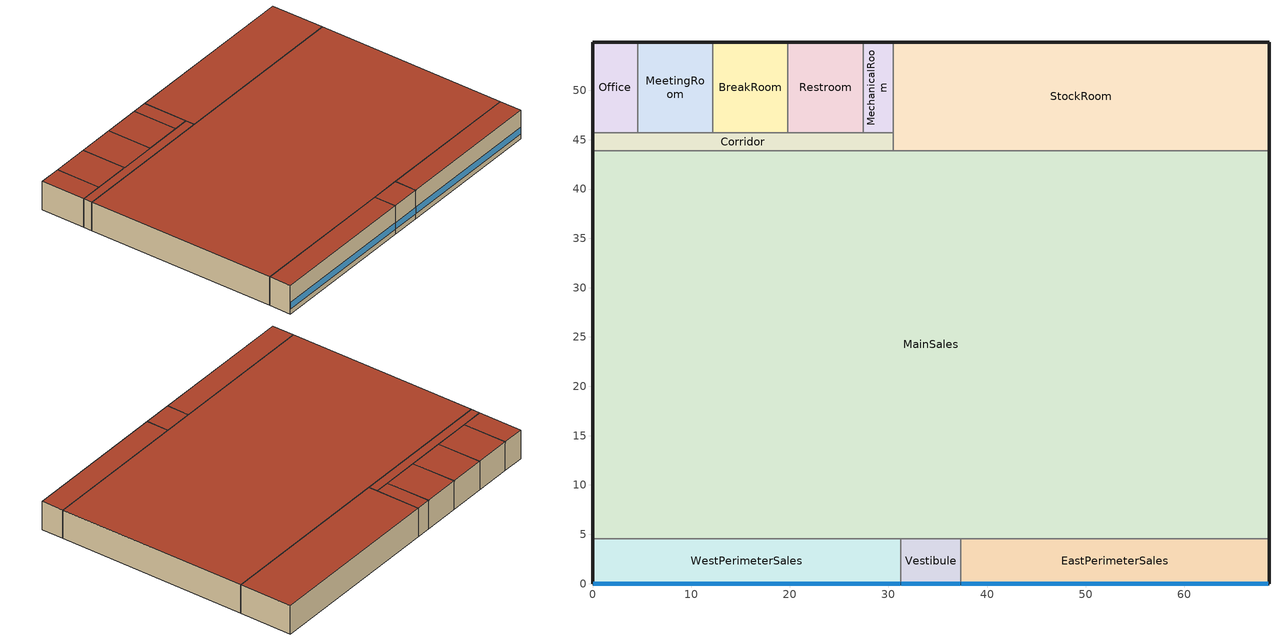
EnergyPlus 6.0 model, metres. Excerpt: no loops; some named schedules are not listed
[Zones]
Office
 floor ground (Unheated - 8in Slab with Carpet_NR_Ext-slab): 4.57,54.86 4.57,45.72 0,45.72 0,54.86 z0
 wall outside (Steel-Framed_R-13 + R-7.5 ci_Ext-wall): 4.57,54.86 0,54.86 0,45.72 z0:6.1
 wall to MeetingRoom (Standard_Int-Wall): 4.57,45.72 4.57,54.86 z0:6.1
 wall to Corridor (Standard_Int-Wall): 0,45.72 4.57,45.72 z0:6.1
 roof outside (IEAD_R-25 ci_Roof): 4.57,45.72 4.57,54.86 0,54.86 0,45.72 z6.1
BreakRoom
 floor ground (Unheated - 8in Slab with Carpet_NR_Ext-slab): 19.81,54.86 19.81,45.72 12.19,45.72 12.19,54.86 z0
 wall outside (Steel-Framed_R-13 + R-7.5 ci_Ext-wall): 19.81,54.86 12.19,54.86 z0:6.1
 wall to MeetingRoom (Standard_Int-Wall): 12.19,54.86 12.19,45.72 z0:6.1
 wall to Restroom (Standard_Int-Wall): 19.81,45.72 19.81,54.86 z0:6.1
 wall to Corridor (Standard_Int-Wall): 12.19,45.72 19.81,45.72 z0:6.1
 roof outside (IEAD_R-25 ci_Roof): 19.81,45.72 19.81,54.86 12.19,54.86 12.19,45.72 z6.1
WestPerimeterSales
 floor ground (Unheated - 8in Slab with Carpet_NR_Ext-slab): 31.24,4.57 31.24,0 0,0 0,4.57 z0
 wall outside (Steel-Framed_R-13 + R-7.5 ci_Ext-wall): 0,4.57 0,0 31.24,0 z0:6.1
 wall to Vestibule (Standard_Int-Wall): 31.24,0 31.24,4.57 z0:6.1
 wall to MainSales (AIR-WALL): 31.24,4.57 0,4.57 z0:6.1
 window (Retail_AEDG_window_3_UValue_3.408_SHGC_0.25_VT_0.32): 0.05,0 31.19,0 z1.1:2.45
 roof outside (IEAD_R-25 ci_Roof): 31.24,0 31.24,4.57 0,4.57 0,0 z6.1
Corridor
 floor ground (Unheated - 8in Slab with Carpet_NR_Ext-slab): 30.48,45.72 30.48,43.89 0,43.89 0,45.72 z0
 wall outside (Steel-Framed_R-13 + R-7.5 ci_Ext-wall): 0,45.72 0,43.89 z0:6.1
 wall to MainSales (Standard_Int-Wall): 0,43.89 30.48,43.89 z0:6.1
 wall to Restroom (Standard_Int-Wall): 27.43,45.72 19.81,45.72 z0:6.1
 wall to MeetingRoom (Standard_Int-Wall): 12.19,45.72 4.57,45.72 z0:6.1
 wall to MechanicalRoom (Standard_Int-Wall): 30.48,45.72 27.43,45.72 z0:6.1
 wall to StockRoom (Standard_Int-Wall): 30.48,43.89 30.48,45.72 z0:6.1
 roof outside (IEAD_R-25 ci_Roof): 30.48,43.89 30.48,45.72 0,45.72 0,43.89 z6.1
EastPerimeterSales
 floor ground (Unheated - 8in Slab with Carpet_NR_Ext-slab): 68.58,4.57 68.58,0 37.34,0 37.34,4.57 z0
 wall outside (Steel-Framed_R-13 + R-7.5 ci_Ext-wall): 37.34,0 68.58,0 68.58,4.57 z0:6.1
 wall to Vestibule (Standard_Int-Wall): 37.34,4.57 37.34,0 z0:6.1
 wall to MainSales (AIR-WALL): 68.58,4.57 37.34,4.57 z0:6.1
 window (Retail_AEDG_window_3_UValue_3.408_SHGC_0.25_VT_0.32): 37.39,0 68.53,0 z1.1:2.45
 roof outside (IEAD_R-25 ci_Roof): 68.58,0 68.58,4.57 37.34,4.57 37.34,0 z6.1
Vestibule
 floor ground (Unheated - 8in Slab with Carpet_NR_Ext-slab): 37.34,4.57 37.34,0 31.24,0 31.24,4.57 z0
 wall outside (Steel-Framed_R-13 + R-7.5 ci_Ext-wall): 31.24,0 37.34,0 z0:6.1
 wall to MainSales (Standard_Int-Wall): 37.34,4.57 31.24,4.57 z0:6.1
 window (Retail_AEDG_window_3_UValue_3.408_SHGC_0.25_VT_0.32): 31.29,0 37.29,0 z1.1:2.45
 roof outside (IEAD_R-25 ci_Roof): 37.34,0 37.34,4.57 31.24,4.57 31.24,0 z6.1
StockRoom
 floor ground (Unheated - 8in Slab with Carpet_NR_Ext-slab): 68.58,54.86 68.58,43.89 30.48,43.89 30.48,54.86 z0
 wall outside (Steel-Framed_R-13 + R-7.5 ci_Ext-wall): 68.58,43.89 68.58,54.86 30.48,54.86 z0:6.1
 wall to MainSales (Standard_Int-Wall): 30.48,43.89 68.58,43.89 z0:6.1
 wall to MechanicalRoom (Standard_Int-Wall): 30.48,54.86 30.48,45.72 z0:6.1
 roof outside (IEAD_R-25 ci_Roof): 68.58,43.89 68.58,54.86 30.48,54.86 30.48,43.89 z6.1
MainSales
 floor ground (Unheated - 8in Slab with Carpet_NR_Ext-slab): 68.58,43.89 68.58,4.57 0,4.57 0,43.89 z0
 wall outside (Steel-Framed_R-13 + R-7.5 ci_Ext-wall): 68.58,4.57 68.58,43.89 / 0,43.89 0,4.57 z0:6.1
 roof outside (IEAD_R-25 ci_Roof): 68.58,4.57 68.58,43.89 0,43.89 0,4.57 z6.1
MeetingRoom
 floor ground (Unheated - 8in Slab with Carpet_NR_Ext-slab): 12.19,54.86 12.19,45.72 4.57,45.72 4.57,54.86 z0
 wall outside (Steel-Framed_R-13 + R-7.5 ci_Ext-wall): 12.19,54.86 4.57,54.86 z0:6.1
 roof outside (IEAD_R-25 ci_Roof): 12.19,45.72 12.19,54.86 4.57,54.86 4.57,45.72 z6.1
Restroom
 floor ground (Unheated - 8in Slab with Carpet_NR_Ext-slab): 27.43,54.86 27.43,45.72 19.81,45.72 19.81,54.86 z0
 wall outside (Steel-Framed_R-13 + R-7.5 ci_Ext-wall): 27.43,54.86 19.81,54.86 z0:6.1
 wall to MechanicalRoom (Standard_Int-Wall): 27.43,45.72 27.43,54.86 z0:6.1
 roof outside (IEAD_R-25 ci_Roof): 27.43,45.72 27.43,54.86 19.81,54.86 19.81,45.72 z6.1
MechanicalRoom
 floor ground (Unheated - 8in Slab with Carpet_NR_Ext-slab): 30.48,54.86 30.48,45.72 27.43,45.72 27.43,54.86 z0
 wall outside (Steel-Framed_R-13 + R-7.5 ci_Ext-wall): 30.48,54.86 27.43,54.86 z0:6.1
 roof outside (IEAD_R-25 ci_Roof): 30.48,45.72 30.48,54.86 27.43,54.86 27.43,45.72 z6.1
[Building]
Retail_Low_Plug_MultiZoneVAV: North Axis=0; Terrain=City; Loads Convergence Tolerance Value=0.04; Temperature Convergence Tolerance Value=0.2; Solar Distribution=FullExterior; Maximum Number of Warmup Days=25
[Site:Location]
USA GA-ATLANTA: Latitude {deg}=33.65; Longitude {deg}=-84.42; Time Zone {hr}=-5; Elevation {m}=315
[Site:GroundTemperature:BuildingSurface]
19.963, 19.905, 19.939, 20.453, 22.043, 22.528, 22.672, 22.78, 22.808, 21.178, 20.28, 20.042
[Site:WaterMainsTemperature]
Calculation Method=CORRELATION; Annual Average Outdoor Air Temperature {C}=15.83; Maximum Difference In Monthly Average Outdoor Air Temperatures {deltaC}=20.5
[SizingPeriod:DesignDay] Barometric Pressure {Pa}=97598; Rain {0-no,1-yes}=0; Snow on ground {0-no,1-yes}=0; Day of Month=21; Daylight Savings Time Indicator=0; Humidity Indicating Type=WetBulb
Name | Maximum Dry-Bulb Temperature {C} | Daily Temp Range {C} | Humidity Indicating Conditions at Maximum Dry-Bulb | Wind Speed {m/s} design conditions vs. traditional 6.71 m/s (15 mph) | Wind Direction {Degrees; N=0, S=180} | Clearness {0.0 to 1.1} | Month | Day Type | Wind Speed {m/s} design conditions vs. traditional 3.35 m/s (7mph)
ATLANTA Ann Htg 99.6% Condns DB | -7.3 | 0 | -7.3 | 5.3 | 320 | 0 | 1 | WinterDesignDay
ATLANTA Ann Clg .4% Condns DB=>MWB | 34.4 | 9.7 | 23.8 |  | 300 | 1 | 7 | SummerDesignDay | 4
ATLANTA Ann Clg .4% Condns WB=>MDB | 31.4 | 9.7 | 25.2 |  | 300 | 1 | 7 | SummerDesignDay | 4
[WindowMaterial:Glazing]
Theoretical Glass [245]: Optical Data Type=SpectralAverage; Thickness=0.003; Solar Transmittance at Normal Incidence=0.2331; Front Side Solar Reflectance at Normal Incidence=0.7169; Back Side Solar Reflectance at Normal Incidence=0.7169; Visible Transmittance at Normal Incidence=0.321; Front Side Visible Reflectance at Normal Incidence=0.629; Back Side Visible Reflectance at Normal Incidence=0.629; Infrared Transmittance at Normal Incidence=0; Front Side Infrared Hemispherical Emissivity=0.9; Back Side Infrared Hemispherical Emissivity=0.9; Conductivity=0.0231; Dirt Correction Factor for Solar and Visible Transmittance=1; Solar Diffusing=No
[Material] Thermal Absorptance=0.9
Name | Roughness | Thickness | Conductivity | Density | Specific Heat | Solar Absorptance | Visible Absorptance | Thickness {m} | Conductivity {W/m-K} | Density {kg/m3} | Specific Heat {J/kg-K}
Roof Membrane | VeryRough | 0.0095 | 0.16 | 1121.29 | 1460 | 0.7 | 0.7
Roof Insulation [9] | MediumRough | 0.209 | 0.049 | 265 | 836.8 | 0.7 | 0.7
Metal Decking | MediumSmooth | 0.0015 | 45.006 | 7680 | 418.4 | 0.7 | 0.3
GP01 1/2 GYPSUM | Smooth | 0.0127 | 0.16 | 800 | 1090 | 0.7 | 0.5
Wall Insulation [10] | MediumRough | 0.0971 | 0.045 | 265 | 836.8 | 0.7 | 0.7
1/2IN Gypsum | Smooth | 0.0127 | 0.16 | 784.9 | 830 | 0.92 | 0.92
MAT-CC05 8 HW CONCRETE | Rough | 0.2032 | 1.311 | 2240 | 836.8 | 0.7 | 0.7
Std Wood 6inch | MediumSmooth |  |  |  |  | 0.7 | 0.7 | 0.15 | 0.12 | 540 | 1210
[Material:NoMass] Thermal Absorptance=0.9; Solar Absorptance=0.7
Name | Roughness | Thermal Resistance {(m2-K)/W} | Visible Absorptance | Thermal Resistance {m2-K/W}
MAT-SHEATH | Rough | 0.3626 | 0.7
CP02 CARPET PAD | VeryRough | 0.2165 | 0.8
MAT-AIR-WALL | Rough |  |  | 0.207949
[Construction]
InteriorFurnishings: Std Wood 6inch
AIR-WALL: MAT-AIR-WALL
Retail_AEDG_window_3_UValue_3.408_SHGC_0.25_VT_0.32: Theoretical Glass [245]
IEAD_R-25 ci_Roof: Roof Membrane, Roof Insulation [9], Metal Decking
Standard_Int-Wall: GP01 1/2 GYPSUM, GP01 1/2 GYPSUM
Steel-Framed_R-13 + R-7.5 ci_Ext-wall: MAT-SHEATH, Wall Insulation [10], 1/2IN Gypsum
Unheated - 8in Slab with Carpet_NR_Ext-slab: MAT-CC05 8 HW CONCRETE, CP02 CARPET PAD
[ComponentCost:LineItem] Line Item Type=Construction
Name | Item | Cost per Area {$/m2} | Cost per Area
Interior Furnishings | InteriorFurnishings | 1
Interior Floor | INT-FLOOR-UNDERSIDE | 15
Interior Floor Slab | INT-FLOOR-SLAB | 35
Drop Ceiling | DropCeiling | 10
Sloped Metal Roof | Sloped_Metal_Roof | 1
Gable Wall | Gable_Wall | 1
Air Wall | AIR-WALL | 1
Swinging Door Conditioned | Std Swinging Door_con | 1
Swinging Door Semi-conditioned | Std Swinging Door_semi | 1
Overhead Door | Std Overhead Door | 1
south:Retail_AEDG_window_3_UValue_3.408_SHGC_0.25_VT_0.32 | Retail_AEDG_window_3_UValue_3.408_SHGC_0.25_VT_0.32 |  | 1
east:Retail_AEDG_window_3_UValue_3.408_SHGC_0.25_VT_0.32_east | Retail_AEDG_window_3_UValue_3.408_SHGC_0.25_VT_0.32_east |  | 1
north:Retail_AEDG_window_3_UValue_3.408_SHGC_0.25_VT_0.32_north | Retail_AEDG_window_3_UValue_3.408_SHGC_0.25_VT_0.32_north |  | 1
west:Retail_AEDG_window_3_UValue_3.408_SHGC_0.25_VT_0.32_west | Retail_AEDG_window_3_UValue_3.408_SHGC_0.25_VT_0.32_west |  | 1
roofs:IEAD_R-25 ci_Roof | IEAD_R-25 ci_Roof |  | 1
int-walls:Standard_Int-Wall | Standard_Int-Wall |  | 1
ext-walls:Steel-Framed_R-13 + R-7.5 ci_Ext-wall | Steel-Framed_R-13 + R-7.5 ci_Ext-wall |  | 1
ext-slab:Unheated - 8in Slab with Carpet_NR_Ext-slab | Unheated - 8in Slab with Carpet_NR_Ext-slab |  | 1
exposed-floor:Mass_R-8.3 ci_ExposedFloor | Mass_R-8.3 ci_ExposedFloor |  | 34.6727
door:Swinging_NR_door | Swinging_NR_door |  | 1
non-swinging-door:Non-Swinging_NR_door | Non-Swinging_NR_door |  | 1
[Zone] Type=1; Multiplier=1; Ceiling Height=AutoCalculate; Part of Total Floor Area=Yes
Name | Volume
Office | 254.8516
BreakRoom; MeetingRoom; Restroom | 424.7527
WestPerimeterSales; EastPerimeterSales | 870.743
Corridor | 339.8022
Vestibule; MechanicalRoom | 169.9011
StockRoom | 2548.52
MainSales | 16437.9
[InternalMass] Construction=InteriorFurnishings
Name | Zone | Surface Area
Office Internal Mass | Office | 83.6127
BreakRoom Internal Mass | BreakRoom | 139.3546
WestPerimeterSales Internal Mass | WestPerimeterSales | 285.6768
Corridor Internal Mass | Corridor | 111.4836
EastPerimeterSales Internal Mass | EastPerimeterSales | 285.6768
Vestibule Internal Mass | Vestibule | 55.7418
StockRoom Internal Mass | StockRoom | 836.1274
MainSales Internal Mass | MainSales | 5393.02
MeetingRoom Internal Mass | MeetingRoom | 139.3546
Restroom Internal Mass | Restroom | 139.3546
MechanicalRoom Internal Mass | MechanicalRoom | 55.7418
[ZoneInfiltration:DesignFlowRate] Schedule=INFIL_SCH; Design Volume Flow Rate Calculation Method=Flow/ExteriorWallArea; Flow per Exterior Surface Area {m3/s/m2}=0.0001963; Constant Term Coefficient=1; Temperature Term Coefficient=0; Velocity Term Coefficient=0; Velocity Squared Term Coefficient=0
Name | Zone
Office_Infiltration | Office
BreakRoom_Infiltration | BreakRoom
WestPerimeterSales_Infiltration | WestPerimeterSales
Corridor_Infiltration | Corridor
EastPerimeterSales_Infiltration | EastPerimeterSales
Vestibule_Infiltration | Vestibule
StockRoom_Infiltration | StockRoom
MainSales_Infiltration | MainSales
MeetingRoom_Infiltration | MeetingRoom
Restroom_Infiltration | Restroom
MechanicalRoom_Infiltration | MechanicalRoom
[People] Schedule=BLDG_OCC_SCH; Number of People Calculation Method=People; Fraction Radiant=0.3; User Specified Sensible Fraction=AUTOCALCULATE; Activity Level Schedule=ACTIVITY_SCH; Carbon Dioxide Generation Rate {m3/s-W}=3.82E-8; Enable ASHRAE 55 Comfort Warnings=No; MRT Calculation=ZoneAveraged; Work Efficiency Schedule=WORK_EFF_SCH; Clothing Schedule=CLOTHING_SCH; Air Velocity Schedule=AIR_VELO_SCH; Thermal Comfort Report=FANGER
Name | Zone | Number of People
Office People | Office | 2.2492
BreakRoom People | BreakRoom | 52.5018
WestPerimeterSales People | WestPerimeterSales | 9.2274
EastPerimeterSales People | EastPerimeterSales | 9.2274
Vestibule People | Vestibule | 1.8005
StockRoom People | StockRoom | 14.9667
MainSales People | MainSales | 174.1946
MeetingRoom People | MeetingRoom | 37.5003
Restroom People | Restroom | 4.5012
[Lights] Schedule=BLDG_LIGHT_SCH; Design Level Calculation Method=LightingLevel; Return Air Fraction=0; Fraction Visible=0.2; Fraction Replaceable=1; Return Air Fraction is Calculated from Plenum Temperature=No
Name | Zone | Design Level {W} | Fraction Radiant
Office_Lights | Office | 202.3428 | 0.37
BreakRoom_Lights | BreakRoom | 337.238 | 0.37
WestPerimeterSales_Lights | WestPerimeterSales | 2921.05 | 0.42
Corridor_Lights | Corridor | 149.9455 | 0.37
EastPerimeterSales_Lights | EastPerimeterSales | 2921.05 | 0.42
Vestibule_Lights | Vestibule | 149.9455 | 0.37
StockRoom_Lights | StockRoom | 811.0435 | 0.42
MainSales_Lights | MainSales | 55143.6 | 0.42
MeetingRoom_Lights | MeetingRoom | 337.238 | 0.37
Restroom_Lights | Restroom | 337.9348 | 0.37
MechanicalRoom_Lights | MechanicalRoom | 134.8952 | 0.37
[ElectricEquipment] Schedule=BLDG_EQUIP_SCH; Design Level Calculation Method=EquipmentLevel; Fraction Latent=0; Fraction Radiant=0.5; Fraction Lost=0
Name | Zone | Design Level {W}
Office_PlugMisc_Equip | Office | 252.9285
BreakRoom_PlugMisc_Equip | BreakRoom | 1462.53
WestPerimeterSales_PlugMisc_Equip | WestPerimeterSales | 461.3681
EastPerimeterSales_PlugMisc_Equip | EastPerimeterSales | 461.3681
StockRoom_PlugMisc_Equip | StockRoom | 2529.29
MainSales_PlugMisc_Equip | MainSales | 8709.73
MeetingRoom_PlugMisc_Equip | MeetingRoom | 421.5475
Restroom_PlugMisc_Equip | Restroom | 56.4386
[SetpointManager:Scheduled] Control Variable {Temperature | Others }=Temperature
Name | Schedule | Setpoint Node or NodeList
VAV_O SAT Setpoint | VAV_O_SAT_Sch | VAV_O Supply Equipment Outlet Node
VAV_BR SAT Setpoint | VAV_BR_SAT_Sch | VAV_BR Supply Equipment Outlet Node
VAV_WPS SAT Setpoint | VAV_WPS_SAT_Sch | VAV_WPS Supply Equipment Outlet Node
VAV_C SAT Setpoint | VAV_C_SAT_Sch | VAV_C Supply Equipment Outlet Node
VAV_EPS SAT Setpoint | VAV_EPS_SAT_Sch | VAV_EPS Supply Equipment Outlet Node
VAV_V SAT Setpoint | VAV_V_SAT_Sch | VAV_V Supply Equipment Outlet Node
VAV_SR SAT Setpoint | VAV_SR_SAT_Sch | VAV_SR Supply Equipment Outlet Node
VAV_MS SAT Setpoint | VAV_MS_SAT_Sch | VAV_MS Supply Equipment Outlet Node
VAV_MTR SAT Setpoint | VAV_MtR_SAT_Sch | VAV_MTR Supply Equipment Outlet Node
VAV_R SAT Setpoint | VAV_R_SAT_Sch | VAV_R Supply Equipment Outlet Node
VAV_MCR SAT Setpoint | VAV_McR_SAT_Sch | VAV_MCR Supply Equipment Outlet Node
[SetpointManager:MixedAir] Control Variable {Temperature}=Temperature
Name | Setpoint Node or NodeList
VAV_O_CoolC 2 SAT Manager | VAV_O_CoolC 2-VAV_O_FanNode
VAV_BR_CoolC 2 SAT Manager | VAV_BR_CoolC 2-VAV_BR_FanNode
VAV_WPS_CoolC 2 SAT Manager | VAV_WPS_CoolC 2-VAV_WPS_FanNode
VAV_C_CoolC 2 SAT Manager | VAV_C_CoolC 2-VAV_C_FanNode
VAV_EPS_CoolC 2 SAT Manager | VAV_EPS_CoolC 2-VAV_EPS_FanNode
VAV_V_CoolC 2 SAT Manager | VAV_V_CoolC 2-VAV_V_FanNode
VAV_SR_CoolC 2 SAT Manager | VAV_SR_CoolC 2-VAV_SR_FanNode
VAV_MS_CoolC 2 SAT Manager | VAV_MS_CoolC 2-VAV_MS_FanNode
VAV_MTR_CoolC 2 SAT Manager | VAV_MTR_CoolC 2-VAV_MTR_FanNode
VAV_R_CoolC 2 SAT Manager | VAV_R_CoolC 2-VAV_R_FanNode
VAV_MCR_CoolC 2 SAT Manager | VAV_MCR_CoolC 2-VAV_MCR_FanNode
[EnergyManagementSystem:Sensor]
VAV_O_OA_Enth; VAV_BR_OA_Enth; VAV_WPS_OA_Enth; VAV_C_OA_Enth; VAV_EPS_OA_Enth; VAV_V_OA_Enth; VAV_SR_OA_Enth; VAV_MS_OA_Enth; VAV_MTR_OA_Enth; VAV_R_OA_Enth; VAV_MCR_OA_Enth: Environment; Outdoor Enthalpy
VAV_O_OA_Tdb; VAV_BR_OA_Tdb; VAV_WPS_OA_Tdb; VAV_C_OA_Tdb; VAV_EPS_OA_Tdb; VAV_V_OA_Tdb; VAV_SR_OA_Tdb; VAV_MS_OA_Tdb; VAV_MTR_OA_Tdb; VAV_R_OA_Tdb; VAV_MCR_OA_Tdb: Environment; Outdoor Dry Bulb
VAV_O_Pb; VAV_BR_Pb; VAV_WPS_Pb; VAV_C_Pb; VAV_EPS_Pb; VAV_V_Pb; VAV_SR_Pb; VAV_MS_Pb; VAV_MTR_Pb; VAV_R_Pb; VAV_MCR_Pb: Environment; Outdoor Barometric Pressure
VAV_O_ClgSetP; VAV_BR_ClgSetP; VAV_WPS_ClgSetP; VAV_C_ClgSetP; VAV_EPS_ClgSetP; VAV_V_ClgSetP; VAV_SR_ClgSetP; VAV_MS_ClgSetP; VAV_MTR_ClgSetP; VAV_R_ClgSetP; VAV_MCR_ClgSetP: ClgSetP_Sch; Schedule Value
VAV_O_SAT; VAV_BR_SAT; VAV_WPS_SAT; VAV_C_SAT; VAV_EPS_SAT; VAV_V_SAT; VAV_SR_SAT; VAV_MS_SAT; VAV_MTR_SAT; VAV_R_SAT; VAV_MCR_SAT: VAV_SAT_Schedule; Schedule Value
VAV_O_SAT_Econ; VAV_BR_SAT_Econ; VAV_WPS_SAT_Econ; VAV_C_SAT_Econ; VAV_EPS_SAT_Econ; VAV_V_SAT_Econ; VAV_SR_SAT_Econ; VAV_MS_SAT_Econ; VAV_MTR_SAT_Econ; VAV_R_SAT_Econ; VAV_MCR_SAT_Econ: VAV_Econ_SAT_Schedule; Schedule Value
[EnergyManagementSystem:Actuator]
VAV_O_SAT_Sch_Act: VAV_O_SAT_Sch; Schedule:Compact; Schedule Value
VAV_O_Fan_Sch_Act: VAV_O_Fan_Sch; Schedule:Compact; Schedule Value
Office_PTAC_Fan_Sch_Act: Office_PTAC_Fan_Sch; Schedule:Compact; Schedule Value
VAV_BR_SAT_Sch_Act: VAV_BR_SAT_Sch; Schedule:Compact; Schedule Value
VAV_BR_Fan_Sch_Act: VAV_BR_Fan_Sch; Schedule:Compact; Schedule Value
BreakRoom_PTAC_Fan_Sch_Act: BreakRoom_PTAC_Fan_Sch; Schedule:Compact; Schedule Value
VAV_WPS_SAT_Sch_Act: VAV_WPS_SAT_Sch; Schedule:Compact; Schedule Value
VAV_WPS_Fan_Sch_Act: VAV_WPS_Fan_Sch; Schedule:Compact; Schedule Value
WestPerimeterSales_PTAC_Fan_Sch_Act: WestPerimeterSales_PTAC_Fan_Sch; Schedule:Compact; Schedule Value
VAV_C_SAT_Sch_Act: VAV_C_SAT_Sch; Schedule:Compact; Schedule Value
VAV_C_Fan_Sch_Act: VAV_C_Fan_Sch; Schedule:Compact; Schedule Value
Corridor_PTAC_Fan_Sch_Act: Corridor_PTAC_Fan_Sch; Schedule:Compact; Schedule Value
VAV_EPS_SAT_Sch_Act: VAV_EPS_SAT_Sch; Schedule:Compact; Schedule Value
VAV_EPS_Fan_Sch_Act: VAV_EPS_Fan_Sch; Schedule:Compact; Schedule Value
EastPerimeterSales_PTAC_Fan_Sch_Act: EastPerimeterSales_PTAC_Fan_Sch; Schedule:Compact; Schedule Value
VAV_V_SAT_Sch_Act: VAV_V_SAT_Sch; Schedule:Compact; Schedule Value
VAV_V_Fan_Sch_Act: VAV_V_Fan_Sch; Schedule:Compact; Schedule Value
Vestibule_PTAC_Fan_Sch_Act: Vestibule_PTAC_Fan_Sch; Schedule:Compact; Schedule Value
VAV_SR_SAT_Sch_Act: VAV_SR_SAT_Sch; Schedule:Compact; Schedule Value
VAV_SR_Fan_Sch_Act: VAV_SR_Fan_Sch; Schedule:Compact; Schedule Value
StockRoom_PTAC_Fan_Sch_Act: StockRoom_PTAC_Fan_Sch; Schedule:Compact; Schedule Value
VAV_MS_SAT_Sch_Act: VAV_MS_SAT_Sch; Schedule:Compact; Schedule Value
VAV_MS_Fan_Sch_Act: VAV_MS_Fan_Sch; Schedule:Compact; Schedule Value
MainSales_PTAC_Fan_Sch_Act: MainSales_PTAC_Fan_Sch; Schedule:Compact; Schedule Value
VAV_MTR_SAT_Sch_Act: VAV_MTR_SAT_Sch; Schedule:Compact; Schedule Value
VAV_MTR_Fan_Sch_Act: VAV_MTR_Fan_Sch; Schedule:Compact; Schedule Value
MeetingRoom_PTAC_Fan_Sch_Act: MeetingRoom_PTAC_Fan_Sch; Schedule:Compact; Schedule Value
VAV_R_SAT_Sch_Act: VAV_R_SAT_Sch; Schedule:Compact; Schedule Value
VAV_R_Fan_Sch_Act: VAV_R_Fan_Sch; Schedule:Compact; Schedule Value
Restroom_PTAC_Fan_Sch_Act: Restroom_PTAC_Fan_Sch; Schedule:Compact; Schedule Value
VAV_MCR_SAT_Sch_Act: VAV_MCR_SAT_Sch; Schedule:Compact; Schedule Value
VAV_MCR_Fan_Sch_Act: VAV_MCR_Fan_Sch; Schedule:Compact; Schedule Value
MechanicalRoom_PTAC_Fan_Sch_Act: MechanicalRoom_PTAC_Fan_Sch; Schedule:Compact; Schedule Value
[EnergyManagementSystem:ProgramCallingManager]
VAV_O_Initialize_Globals_Call: BeginNewEnvironment; VAV_O_Initialize_Globals
VAV_O_SAT_Reset_Call: AfterPredictorBeforeHVACManagers; VAV_O_SAT_Reset
VAV_BR_Initialize_Globals_Call: BeginNewEnvironment; VAV_BR_Initialize_Globals
VAV_BR_SAT_Reset_Call: AfterPredictorBeforeHVACManagers; VAV_BR_SAT_Reset
VAV_WPS_Initialize_Globals_Call: BeginNewEnvironment; VAV_WPS_Initialize_Globals
VAV_WPS_SAT_Reset_Call: AfterPredictorBeforeHVACManagers; VAV_WPS_SAT_Reset
VAV_C_Initialize_Globals_Call: BeginNewEnvironment; VAV_C_Initialize_Globals
VAV_C_SAT_Reset_Call: AfterPredictorBeforeHVACManagers; VAV_C_SAT_Reset
VAV_EPS_Initialize_Globals_Call: BeginNewEnvironment; VAV_EPS_Initialize_Globals
VAV_EPS_SAT_Reset_Call: AfterPredictorBeforeHVACManagers; VAV_EPS_SAT_Reset
VAV_V_Initialize_Globals_Call: BeginNewEnvironment; VAV_V_Initialize_Globals
VAV_V_SAT_Reset_Call: AfterPredictorBeforeHVACManagers; VAV_V_SAT_Reset
VAV_SR_Initialize_Globals_Call: BeginNewEnvironment; VAV_SR_Initialize_Globals
VAV_SR_SAT_Reset_Call: AfterPredictorBeforeHVACManagers; VAV_SR_SAT_Reset
VAV_MS_Initialize_Globals_Call: BeginNewEnvironment; VAV_MS_Initialize_Globals
VAV_MS_SAT_Reset_Call: AfterPredictorBeforeHVACManagers; VAV_MS_SAT_Reset
VAV_MTR_Initialize_Globals_Call: BeginNewEnvironment; VAV_MTR_Initialize_Globals
VAV_MTR_SAT_Reset_Call: AfterPredictorBeforeHVACManagers; VAV_MTR_SAT_Reset
VAV_R_Initialize_Globals_Call: BeginNewEnvironment; VAV_R_Initialize_Globals
VAV_R_SAT_Reset_Call: AfterPredictorBeforeHVACManagers; VAV_R_SAT_Reset
VAV_MCR_Initialize_Globals_Call: BeginNewEnvironment; VAV_MCR_Initialize_Globals
VAV_MCR_SAT_Reset_Call: AfterPredictorBeforeHVACManagers; VAV_MCR_SAT_Reset
[EnergyManagementSystem:Program]
VAV_O_Initialize_Globals: SET VAV_O_SAT_Value = VAV_O_SAT
VAV_O_SAT_Reset: IF VAV_O_Heat_Load > 0; SET VAV_O_Fan_Sch_Act = 0; SET Office_PTAC_Fan_Sch_Act = 1; ELSE; SET VAV_O_Fan_Sch_Act = 1; SET Office_PTAC_Fan_Sch_Act = 0; IF (VAV_O_OA_Tdb > VAV_O_SAT_Value); IF VAV_O_OA_Enth < VAV_O_RA_Enth; SET VAV_O_SAT_Sch_Act = VAV_O_SAT_Econ; SET VAV_O_SAT_Value = VAV_O_SAT_Econ; ENDIF; ELSE; SET VAV_O_SAT_Sch_Act = VAV_O_SAT_Value; ENDIF; IF (@TrendSum VAV_O_FanFractionLog 3)<3*(VAV_O_MinFlowFraction + 0.01); SET VAV_O_SAT_Sch_Act = VAV_O_SAT + 2.78; SET VAV_O_SAT_Value = VAV_O_SAT + 2.78; ELSE; SET VAV_O_SAT_Sch_Act = VAV_O_SAT_Value; ENDIF; IF Office_Tdb > (VAV_O_ClgSetP - 1.0); SET VAV_O_SAT_Sch_Act = VAV_O_SAT; SET VAV_O_SAT_Value = VAV_O_SAT; ELSE; SET VAV_O_SAT_Sch_Act = VAV_O_SAT_Value; ENDIF; ENDIF; SET VAV_O_W = @WFnTdbRhPb 23.89 0.6 VAV_O_Pb; SET VAV_O_Tdp = @TdpFnWPb VAV_O_W VAV_O_Pb; SET Office_W = @WFnTdbRhPb Office_Tdb Office_RH/100 VAV_O_Pb; SET Office_Tdp = @TdpFnWPb Office_W VAV_O_Pb; IF Office_Tdp > VAV_O_Tdp; SET VAV_O_SAT_Sch_Act = VAV_O_SAT; SET VAV_O_SAT_Value = VAV_O_SAT; ELSE; SET VAV_O_SAT_Sch_Act = VAV_O_SAT_Value; ENDIF
VAV_BR_Initialize_Globals: SET VAV_BR_SAT_Value = VAV_BR_SAT
VAV_BR_SAT_Reset: IF VAV_BR_Heat_Load > 0; SET VAV_BR_Fan_Sch_Act = 0; SET BreakRoom_PTAC_Fan_Sch_Act = 1; ELSE; SET VAV_BR_Fan_Sch_Act = 1; SET BreakRoom_PTAC_Fan_Sch_Act = 0; IF (VAV_BR_OA_Tdb > VAV_BR_SAT_Value); IF VAV_BR_OA_Enth < VAV_BR_RA_Enth; SET VAV_BR_SAT_Sch_Act = VAV_BR_SAT_Econ; SET VAV_BR_SAT_Value = VAV_BR_SAT_Econ; ENDIF; ELSE; SET VAV_BR_SAT_Sch_Act = VAV_BR_SAT_Value; ENDIF; IF (@TrendSum VAV_BR_FanFractionLog 3)<3*(VAV_BR_MinFlowFraction + 0.01); SET VAV_BR_SAT_Sch_Act = VAV_BR_SAT + 2.78; SET VAV_BR_SAT_Value = VAV_BR_SAT + 2.78; ELSE; SET VAV_BR_SAT_Sch_Act = VAV_BR_SAT_Value; ENDIF; IF BreakRoom_Tdb > (VAV_BR_ClgSetP - 1.0); SET VAV_BR_SAT_Sch_Act = VAV_BR_SAT; SET VAV_BR_SAT_Value = VAV_BR_SAT; ELSE; SET VAV_BR_SAT_Sch_Act = VAV_BR_SAT_Value; ENDIF; ENDIF; SET VAV_BR_W = @WFnTdbRhPb 23.89 0.6 VAV_BR_Pb; SET VAV_BR_Tdp = @TdpFnWPb VAV_BR_W VAV_BR_Pb; SET BreakRoom_W = @WFnTdbRhPb BreakRoom_Tdb BreakRoom_RH/100 VAV_BR_Pb; SET BreakRoom_Tdp = @TdpFnWPb BreakRoom_W VAV_BR_Pb; IF BreakRoom_Tdp > VAV_BR_Tdp; SET VAV_BR_SAT_Sch_Act = VAV_BR_SAT; SET VAV_BR_SAT_Value = VAV_BR_SAT; ELSE; SET VAV_BR_SAT_Sch_Act = VAV_BR_SAT_Value; ENDIF
VAV_WPS_Initialize_Globals: SET VAV_WPS_SAT_Value = VAV_WPS_SAT
VAV_WPS_SAT_Reset: IF VAV_WPS_Heat_Load > 0; SET VAV_WPS_Fan_Sch_Act = 0; SET WestPerimeterSales_PTAC_Fan_Sch_Act = 1; ELSE; SET VAV_WPS_Fan_Sch_Act = 1; SET WestPerimeterSales_PTAC_Fan_Sch_Act = 0; IF (VAV_WPS_OA_Tdb > VAV_WPS_SAT_Value); IF VAV_WPS_OA_Enth < VAV_WPS_RA_Enth; SET VAV_WPS_SAT_Sch_Act = VAV_WPS_SAT_Econ; SET VAV_WPS_SAT_Value = VAV_WPS_SAT_Econ; ENDIF; ELSE; SET VAV_WPS_SAT_Sch_Act = VAV_WPS_SAT_Value; ENDIF; IF (@TrendSum VAV_WPS_FanFractionLog 3)<3*(VAV_WPS_MinFlowFraction + 0.01); SET VAV_WPS_SAT_Sch_Act = VAV_WPS_SAT + 2.78; SET VAV_WPS_SAT_Value = VAV_WPS_SAT + 2.78; ELSE; SET VAV_WPS_SAT_Sch_Act = VAV_WPS_SAT_Value; ENDIF; IF WestPerimeterSales_Tdb > (VAV_WPS_ClgSetP - 1.0); SET VAV_WPS_SAT_Sch_Act = VAV_WPS_SAT; SET VAV_WPS_SAT_Value = VAV_WPS_SAT; ELSE; SET VAV_WPS_SAT_Sch_Act = VAV_WPS_SAT_Value; ENDIF; ENDIF; SET VAV_WPS_W = @WFnTdbRhPb 23.89 0.6 VAV_WPS_Pb; SET VAV_WPS_Tdp = @TdpFnWPb VAV_WPS_W VAV_WPS_Pb; SET WestPerimeterSales_W = @WFnTdbRhPb WestPerimeterSales_Tdb WestPerimeterSales_RH/100 VAV_WPS_Pb; SET WestPerimeterSales_Tdp = @TdpFnWPb WestPerimeterSales_W VAV_WPS_Pb; IF WestPerimeterSales_Tdp > VAV_WPS_Tdp; SET VAV_WPS_SAT_Sch_Act = VAV_WPS_SAT; SET VAV_WPS_SAT_Value = VAV_WPS_SAT; ELSE; SET VAV_WPS_SAT_Sch_Act = VAV_WPS_SAT_Value; ENDIF
VAV_C_Initialize_Globals: SET VAV_C_SAT_Value = VAV_C_SAT
VAV_C_SAT_Reset: IF VAV_C_Heat_Load > 0; SET VAV_C_Fan_Sch_Act = 0; SET Corridor_PTAC_Fan_Sch_Act = 1; ELSE; SET VAV_C_Fan_Sch_Act = 1; SET Corridor_PTAC_Fan_Sch_Act = 0; IF (VAV_C_OA_Tdb > VAV_C_SAT_Value); IF VAV_C_OA_Enth < VAV_C_RA_Enth; SET VAV_C_SAT_Sch_Act = VAV_C_SAT_Econ; SET VAV_C_SAT_Value = VAV_C_SAT_Econ; ENDIF; ELSE; SET VAV_C_SAT_Sch_Act = VAV_C_SAT_Value; ENDIF; IF (@TrendSum VAV_C_FanFractionLog 3)<3*(VAV_C_MinFlowFraction + 0.01); SET VAV_C_SAT_Sch_Act = VAV_C_SAT + 2.78; SET VAV_C_SAT_Value = VAV_C_SAT + 2.78; ELSE; SET VAV_C_SAT_Sch_Act = VAV_C_SAT_Value; ENDIF; IF Corridor_Tdb > (VAV_C_ClgSetP - 1.0); SET VAV_C_SAT_Sch_Act = VAV_C_SAT; SET VAV_C_SAT_Value = VAV_C_SAT; ELSE; SET VAV_C_SAT_Sch_Act = VAV_C_SAT_Value; ENDIF; ENDIF; SET VAV_C_W = @WFnTdbRhPb 23.89 0.6 VAV_C_Pb; SET VAV_C_Tdp = @TdpFnWPb VAV_C_W VAV_C_Pb; SET Corridor_W = @WFnTdbRhPb Corridor_Tdb Corridor_RH/100 VAV_C_Pb; SET Corridor_Tdp = @TdpFnWPb Corridor_W VAV_C_Pb; IF Corridor_Tdp > VAV_C_Tdp; SET VAV_C_SAT_Sch_Act = VAV_C_SAT; SET VAV_C_SAT_Value = VAV_C_SAT; ELSE; SET VAV_C_SAT_Sch_Act = VAV_C_SAT_Value; ENDIF
VAV_EPS_Initialize_Globals: SET VAV_EPS_SAT_Value = VAV_EPS_SAT
VAV_EPS_SAT_Reset: IF VAV_EPS_Heat_Load > 0; SET VAV_EPS_Fan_Sch_Act = 0; SET EastPerimeterSales_PTAC_Fan_Sch_Act = 1; ELSE; SET VAV_EPS_Fan_Sch_Act = 1; SET EastPerimeterSales_PTAC_Fan_Sch_Act = 0; IF (VAV_EPS_OA_Tdb > VAV_EPS_SAT_Value); IF VAV_EPS_OA_Enth < VAV_EPS_RA_Enth; SET VAV_EPS_SAT_Sch_Act = VAV_EPS_SAT_Econ; SET VAV_EPS_SAT_Value = VAV_EPS_SAT_Econ; ENDIF; ELSE; SET VAV_EPS_SAT_Sch_Act = VAV_EPS_SAT_Value; ENDIF; IF (@TrendSum VAV_EPS_FanFractionLog 3)<3*(VAV_EPS_MinFlowFraction + 0.01); SET VAV_EPS_SAT_Sch_Act = VAV_EPS_SAT + 2.78; SET VAV_EPS_SAT_Value = VAV_EPS_SAT + 2.78; ELSE; SET VAV_EPS_SAT_Sch_Act = VAV_EPS_SAT_Value; ENDIF; IF EastPerimeterSales_Tdb > (VAV_EPS_ClgSetP - 1.0); SET VAV_EPS_SAT_Sch_Act = VAV_EPS_SAT; SET VAV_EPS_SAT_Value = VAV_EPS_SAT; ELSE; SET VAV_EPS_SAT_Sch_Act = VAV_EPS_SAT_Value; ENDIF; ENDIF; SET VAV_EPS_W = @WFnTdbRhPb 23.89 0.6 VAV_EPS_Pb; SET VAV_EPS_Tdp = @TdpFnWPb VAV_EPS_W VAV_EPS_Pb; SET EastPerimeterSales_W = @WFnTdbRhPb EastPerimeterSales_Tdb EastPerimeterSales_RH/100 VAV_EPS_Pb; SET EastPerimeterSales_Tdp = @TdpFnWPb EastPerimeterSales_W VAV_EPS_Pb; IF EastPerimeterSales_Tdp > VAV_EPS_Tdp; SET VAV_EPS_SAT_Sch_Act = VAV_EPS_SAT; SET VAV_EPS_SAT_Value = VAV_EPS_SAT; ELSE; SET VAV_EPS_SAT_Sch_Act = VAV_EPS_SAT_Value; ENDIF
VAV_V_Initialize_Globals: SET VAV_V_SAT_Value = VAV_V_SAT
VAV_V_SAT_Reset: IF VAV_V_Heat_Load > 0; SET VAV_V_Fan_Sch_Act = 0; SET Vestibule_PTAC_Fan_Sch_Act = 1; ELSE; SET VAV_V_Fan_Sch_Act = 1; SET Vestibule_PTAC_Fan_Sch_Act = 0; IF (VAV_V_OA_Tdb > VAV_V_SAT_Value); IF VAV_V_OA_Enth < VAV_V_RA_Enth; SET VAV_V_SAT_Sch_Act = VAV_V_SAT_Econ; SET VAV_V_SAT_Value = VAV_V_SAT_Econ; ENDIF; ELSE; SET VAV_V_SAT_Sch_Act = VAV_V_SAT_Value; ENDIF; IF (@TrendSum VAV_V_FanFractionLog 3)<3*(VAV_V_MinFlowFraction + 0.01); SET VAV_V_SAT_Sch_Act = VAV_V_SAT + 2.78; SET VAV_V_SAT_Value = VAV_V_SAT + 2.78; ELSE; SET VAV_V_SAT_Sch_Act = VAV_V_SAT_Value; ENDIF; IF Vestibule_Tdb > (VAV_V_ClgSetP - 1.0); SET VAV_V_SAT_Sch_Act = VAV_V_SAT; SET VAV_V_SAT_Value = VAV_V_SAT; ELSE; SET VAV_V_SAT_Sch_Act = VAV_V_SAT_Value; ENDIF; ENDIF; SET VAV_V_W = @WFnTdbRhPb 23.89 0.6 VAV_V_Pb; SET VAV_V_Tdp = @TdpFnWPb VAV_V_W VAV_V_Pb; SET Vestibule_W = @WFnTdbRhPb Vestibule_Tdb Vestibule_RH/100 VAV_V_Pb; SET Vestibule_Tdp = @TdpFnWPb Vestibule_W VAV_V_Pb; IF Vestibule_Tdp > VAV_V_Tdp; SET VAV_V_SAT_Sch_Act = VAV_V_SAT; SET VAV_V_SAT_Value = VAV_V_SAT; ELSE; SET VAV_V_SAT_Sch_Act = VAV_V_SAT_Value; ENDIF
VAV_SR_Initialize_Globals: SET VAV_SR_SAT_Value = VAV_SR_SAT
VAV_SR_SAT_Reset: IF VAV_SR_Heat_Load > 0; SET VAV_SR_Fan_Sch_Act = 0; SET StockRoom_PTAC_Fan_Sch_Act = 1; ELSE; SET VAV_SR_Fan_Sch_Act = 1; SET StockRoom_PTAC_Fan_Sch_Act = 0; IF (VAV_SR_OA_Tdb > VAV_SR_SAT_Value); IF VAV_SR_OA_Enth < VAV_SR_RA_Enth; SET VAV_SR_SAT_Sch_Act = VAV_SR_SAT_Econ; SET VAV_SR_SAT_Value = VAV_SR_SAT_Econ; ENDIF; ELSE; SET VAV_SR_SAT_Sch_Act = VAV_SR_SAT_Value; ENDIF; IF (@TrendSum VAV_SR_FanFractionLog 3)<3*(VAV_SR_MinFlowFraction + 0.01); SET VAV_SR_SAT_Sch_Act = VAV_SR_SAT + 2.78; SET VAV_SR_SAT_Value = VAV_SR_SAT + 2.78; ELSE; SET VAV_SR_SAT_Sch_Act = VAV_SR_SAT_Value; ENDIF; IF StockRoom_Tdb > (VAV_SR_ClgSetP - 1.0); SET VAV_SR_SAT_Sch_Act = VAV_SR_SAT; SET VAV_SR_SAT_Value = VAV_SR_SAT; ELSE; SET VAV_SR_SAT_Sch_Act = VAV_SR_SAT_Value; ENDIF; ENDIF; SET VAV_SR_W = @WFnTdbRhPb 23.89 0.6 VAV_SR_Pb; SET VAV_SR_Tdp = @TdpFnWPb VAV_SR_W VAV_SR_Pb; SET StockRoom_W = @WFnTdbRhPb StockRoom_Tdb StockRoom_RH/100 VAV_SR_Pb; SET StockRoom_Tdp = @TdpFnWPb StockRoom_W VAV_SR_Pb; IF StockRoom_Tdp > VAV_SR_Tdp; SET VAV_SR_SAT_Sch_Act = VAV_SR_SAT; SET VAV_SR_SAT_Value = VAV_SR_SAT; ELSE; SET VAV_SR_SAT_Sch_Act = VAV_SR_SAT_Value; ENDIF
VAV_MS_Initialize_Globals: SET VAV_MS_SAT_Value = VAV_MS_SAT
VAV_MS_SAT_Reset: IF VAV_MS_Heat_Load > 0; SET VAV_MS_Fan_Sch_Act = 0; SET MainSales_PTAC_Fan_Sch_Act = 1; ELSE; SET VAV_MS_Fan_Sch_Act = 1; SET MainSales_PTAC_Fan_Sch_Act = 0; IF (VAV_MS_OA_Tdb > VAV_MS_SAT_Value); IF VAV_MS_OA_Enth < VAV_MS_RA_Enth; SET VAV_MS_SAT_Sch_Act = VAV_MS_SAT_Econ; SET VAV_MS_SAT_Value = VAV_MS_SAT_Econ; ENDIF; ELSE; SET VAV_MS_SAT_Sch_Act = VAV_MS_SAT_Value; ENDIF; IF (@TrendSum VAV_MS_FanFractionLog 3)<3*(VAV_MS_MinFlowFraction + 0.01); SET VAV_MS_SAT_Sch_Act = VAV_MS_SAT + 2.78; SET VAV_MS_SAT_Value = VAV_MS_SAT + 2.78; ELSE; SET VAV_MS_SAT_Sch_Act = VAV_MS_SAT_Value; ENDIF; IF MainSales_Tdb > (VAV_MS_ClgSetP - 1.0); SET VAV_MS_SAT_Sch_Act = VAV_MS_SAT; SET VAV_MS_SAT_Value = VAV_MS_SAT; ELSE; SET VAV_MS_SAT_Sch_Act = VAV_MS_SAT_Value; ENDIF; ENDIF; SET VAV_MS_W = @WFnTdbRhPb 23.89 0.6 VAV_MS_Pb; SET VAV_MS_Tdp = @TdpFnWPb VAV_MS_W VAV_MS_Pb; SET MainSales_W = @WFnTdbRhPb MainSales_Tdb MainSales_RH/100 VAV_MS_Pb; SET MainSales_Tdp = @TdpFnWPb MainSales_W VAV_MS_Pb; IF MainSales_Tdp > VAV_MS_Tdp; SET VAV_MS_SAT_Sch_Act = VAV_MS_SAT; SET VAV_MS_SAT_Value = VAV_MS_SAT; ELSE; SET VAV_MS_SAT_Sch_Act = VAV_MS_SAT_Value; ENDIF
VAV_MTR_Initialize_Globals: SET VAV_MTR_SAT_Value = VAV_MTR_SAT
VAV_MTR_SAT_Reset: IF VAV_MTR_Heat_Load > 0; SET VAV_MTR_Fan_Sch_Act = 0; SET MeetingRoom_PTAC_Fan_Sch_Act = 1; ELSE; SET VAV_MTR_Fan_Sch_Act = 1; SET MeetingRoom_PTAC_Fan_Sch_Act = 0; IF (VAV_MTR_OA_Tdb > VAV_MTR_SAT_Value); IF VAV_MTR_OA_Enth < VAV_MTR_RA_Enth; SET VAV_MTR_SAT_Sch_Act = VAV_MTR_SAT_Econ; SET VAV_MTR_SAT_Value = VAV_MTR_SAT_Econ; ENDIF; ELSE; SET VAV_MTR_SAT_Sch_Act = VAV_MTR_SAT_Value; ENDIF; IF (@TrendSum VAV_MTR_FanFractionLog 3)<3*(VAV_MTR_MinFlowFraction + 0.01); SET VAV_MTR_SAT_Sch_Act = VAV_MTR_SAT + 2.78; SET VAV_MTR_SAT_Value = VAV_MTR_SAT + 2.78; ELSE; SET VAV_MTR_SAT_Sch_Act = VAV_MTR_SAT_Value; ENDIF; IF MeetingRoom_Tdb > (VAV_MTR_ClgSetP - 1.0); SET VAV_MTR_SAT_Sch_Act = VAV_MTR_SAT; SET VAV_MTR_SAT_Value = VAV_MTR_SAT; ELSE; SET VAV_MTR_SAT_Sch_Act = VAV_MTR_SAT_Value; ENDIF; ENDIF; SET VAV_MTR_W = @WFnTdbRhPb 23.89 0.6 VAV_MTR_Pb; SET VAV_MTR_Tdp = @TdpFnWPb VAV_MTR_W VAV_MTR_Pb; SET MeetingRoom_W = @WFnTdbRhPb MeetingRoom_Tdb MeetingRoom_RH/100 VAV_MTR_Pb; SET MeetingRoom_Tdp = @TdpFnWPb MeetingRoom_W VAV_MTR_Pb; IF MeetingRoom_Tdp > VAV_MTR_Tdp; SET VAV_MTR_SAT_Sch_Act = VAV_MTR_SAT; SET VAV_MTR_SAT_Value = VAV_MTR_SAT; ELSE; SET VAV_MTR_SAT_Sch_Act = VAV_MTR_SAT_Value; ENDIF
VAV_R_Initialize_Globals: SET VAV_R_SAT_Value = VAV_R_SAT
VAV_R_SAT_Reset: IF VAV_R_Heat_Load > 0; SET VAV_R_Fan_Sch_Act = 0; SET Restroom_PTAC_Fan_Sch_Act = 1; ELSE; SET VAV_R_Fan_Sch_Act = 1; SET Restroom_PTAC_Fan_Sch_Act = 0; IF (VAV_R_OA_Tdb > VAV_R_SAT_Value); IF VAV_R_OA_Enth < VAV_R_RA_Enth; SET VAV_R_SAT_Sch_Act = VAV_R_SAT_Econ; SET VAV_R_SAT_Value = VAV_R_SAT_Econ; ENDIF; ELSE; SET VAV_R_SAT_Sch_Act = VAV_R_SAT_Value; ENDIF; IF (@TrendSum VAV_R_FanFractionLog 3)<3*(VAV_R_MinFlowFraction + 0.01); SET VAV_R_SAT_Sch_Act = VAV_R_SAT + 2.78; SET VAV_R_SAT_Value = VAV_R_SAT + 2.78; ELSE; SET VAV_R_SAT_Sch_Act = VAV_R_SAT_Value; ENDIF; IF Restroom_Tdb > (VAV_R_ClgSetP - 1.0); SET VAV_R_SAT_Sch_Act = VAV_R_SAT; SET VAV_R_SAT_Value = VAV_R_SAT; ELSE; SET VAV_R_SAT_Sch_Act = VAV_R_SAT_Value; ENDIF; ENDIF; SET VAV_R_W = @WFnTdbRhPb 23.89 0.6 VAV_R_Pb; SET VAV_R_Tdp = @TdpFnWPb VAV_R_W VAV_R_Pb; SET Restroom_W = @WFnTdbRhPb Restroom_Tdb Restroom_RH/100 VAV_R_Pb; SET Restroom_Tdp = @TdpFnWPb Restroom_W VAV_R_Pb; IF Restroom_Tdp > VAV_R_Tdp; SET VAV_R_SAT_Sch_Act = VAV_R_SAT; SET VAV_R_SAT_Value = VAV_R_SAT; ELSE; SET VAV_R_SAT_Sch_Act = VAV_R_SAT_Value; ENDIF
VAV_MCR_Initialize_Globals: SET VAV_MCR_SAT_Value = VAV_MCR_SAT
VAV_MCR_SAT_Reset: IF VAV_MCR_Heat_Load > 0; SET VAV_MCR_Fan_Sch_Act = 0; SET MechanicalRoom_PTAC_Fan_Sch_Act = 1; ELSE; SET VAV_MCR_Fan_Sch_Act = 1; SET MechanicalRoom_PTAC_Fan_Sch_Act = 0; IF (VAV_MCR_OA_Tdb > VAV_MCR_SAT_Value); IF VAV_MCR_OA_Enth < VAV_MCR_RA_Enth; SET VAV_MCR_SAT_Sch_Act = VAV_MCR_SAT_Econ; SET VAV_MCR_SAT_Value = VAV_MCR_SAT_Econ; ENDIF; ELSE; SET VAV_MCR_SAT_Sch_Act = VAV_MCR_SAT_Value; ENDIF; IF (@TrendSum VAV_MCR_FanFractionLog 3)<3*(VAV_MCR_MinFlowFraction + 0.01); SET VAV_MCR_SAT_Sch_Act = VAV_MCR_SAT + 2.78; SET VAV_MCR_SAT_Value = VAV_MCR_SAT + 2.78; ELSE; SET VAV_MCR_SAT_Sch_Act = VAV_MCR_SAT_Value; ENDIF; IF MechanicalRoom_Tdb > (VAV_MCR_ClgSetP - 1.0); SET VAV_MCR_SAT_Sch_Act = VAV_MCR_SAT; SET VAV_MCR_SAT_Value = VAV_MCR_SAT; ELSE; SET VAV_MCR_SAT_Sch_Act = VAV_MCR_SAT_Value; ENDIF; ENDIF; SET VAV_MCR_W = @WFnTdbRhPb 23.89 0.6 VAV_MCR_Pb; SET VAV_MCR_Tdp = @TdpFnWPb VAV_MCR_W VAV_MCR_Pb; SET MechanicalRoom_W = @WFnTdbRhPb MechanicalRoom_Tdb MechanicalRoom_RH/100 VAV_MCR_Pb; SET MechanicalRoom_Tdp = @TdpFnWPb MechanicalRoom_W VAV_MCR_Pb; IF MechanicalRoom_Tdp > VAV_MCR_Tdp; SET VAV_MCR_SAT_Sch_Act = VAV_MCR_SAT; SET VAV_MCR_SAT_Value = VAV_MCR_SAT; ELSE; SET VAV_MCR_SAT_Sch_Act = VAV_MCR_SAT_Value; ENDIF
[Exterior:Lights]
Exterior Facade Lighting: Schedule=ExtLight_Sch; Design Level=10125; Control Option=AstronomicalClock
[UtilityCost:Tariff]
Name | Output Meter | Conversion Factor Choice | Season Schedule | Demand Window Length | Monthly Charge or Variable | Group
GeorgiaPow_PLL-3_PowerLightLarge | ElectricityNet:Facility | kWh | GeorgiaPowerSeasonSchedule | HalfHour | 15.75 | Comm Elect
GeorgiaPow_PLM-3_PowerLightMedium; GeorgiaPow_PLS-3_PowerLightSmall | ElectricityNet:Facility | kWh | GeorgiaPowerSeasonSchedule | HalfHour | 14 | Comm Elect
GeorgiaPow_GS-2_GeneralService | ElectricityNet:Facility | kWh | GeorgiaPowerSeasonSchedule |  | 13.25 | Comm Elect
GA_EIAMonthlyRateGas | Gas:Facility | MCF |  |  | 0 | Comm Gas
[UtilityCost:Charge:Block] Source Variable=totalEnergy; Season=Annual; Category Variable=EnergyCharges
Name | Charge Variable | Tariff | Block Size 1 Value or Variable | Block 1 Cost per Unit Value or Variable | Block Size 2 Value or Variable | Block 2 Cost per Unit Value or Variable | Block Size 3 Value or Variable | Block 3 Cost per Unit Value or Variable | Block Size 4 Value or Variable | Block 4 Cost per Unit Value or Variable | Block Size Multiplier Value or Variable
 | AnnualEnergyCharge | GeorgiaPow_PLL-3_PowerLightLarge | 3000 | 0.10099 | 7000 | 0.09186 | 190000 | 0.0786 | remaining | 0.06096
 | AnnualaddedEnergyCharge | GeorgiaPow_PLL-3_PowerLightLarge | 200 | 0 | 200 | 0.0104 | 200 | 0.00822 | remaining | 0.00594 | TotalDemand
 | AnnualEnergyCharge | GeorgiaPow_PLM-3_PowerLightMedium | 3000 | 0.08757 | 7000 | 0.08026 | 190000 | 0.0691 | remaining | 0.05355
 | AnnualaddedEnergyCharge | GeorgiaPow_PLM-3_PowerLightMedium | 200 | 0 | 200 | 0.00892 | 200 | 0.00672 | remaining | 0.00586 | TotalDemand
 | AnnualEnergyCharge | GeorgiaPow_PLS-3_PowerLightSmall | 25 | 0 | 2975 | 0.08808 | 7000 | 0.08367 | remaining | 0.0722
 | AnnualaddedEnergyCharge | GeorgiaPow_PLS-3_PowerLightSmall | 200 | 0 | 200 | 0.0089 | 200 | 0.0067 | remaining | 0.00586 | TotalDemand
 | AnnualEnergyCharge | GeorgiaPow_GS-2_GeneralService | 25 | 0 | remaining | 0.08327
[UtilityCost:Charge:Simple] Tariff=GeorgiaPow_PLL-3_PowerLightLarge; Source Variable=TotalEnergy; Category Variable=EnergyCharges
Name | Charge Variable | Season | Cost per Unit Value or Variable
 | SummerFuelCostRiderEnergyCharge | Summer | 0.019843
 | WinterFuelCostRiderEnergyCharge | Winter | 0.016524
[Schedule:Compact]
Bldg_Occ_Sch: Fraction, Through: 11/30, For: Weekdays, Until: 06:00, 0, Until: 08:00, 0.125, Until: 09:00, 0.375, Until: 11:00, 0.5, Until: 13:00, 0.625, Until: 17:00, 0.5, Until: 19:00, 0.625, Until: 21:00, 0.5, Until: 22:00, 0.375, Until: 24:00, 0.125, For: Saturday, Until: 06:00, 0, Until: 08:00, 0.125, Until: 09:00, 0.375, Until: 11:00, 0.5, Until: 19:00, 0.625, Until: 21:00, 0.5, Until: 22:00, 0.375, Until: 24:00, 0.125, For: Sunday, Until: 06:00, 0, Until: 08:00, 0.125, Until: 09:00, 0.375, Until: 11:00, 0.5, Until: 17:00, 0.625, Until: 19:00, 0.5, Until: 20:00, 0.375, Until: 22:00, 0.125, Until: 24:00, 0, For: SummerDesignDay, Until: 24:00, 1, For: WinterDesignDay, Until: 24:00, 0, For: AllOtherDays, Until: 24:00, 0, Through: 12/31, For: Weekdays, Until: 06:00, 0, Until: 08:00, 0.25, Until: 09:00, 0.5, Until: 11:00, 0.75, Until: 13:00, 1, Until: 17:00, 0.75, Until: 19:00, 1, Until: 21:00, 0.75, Until: 22:00, 0.5, Until: 24:00, 0.25, For: Saturday, Until: 06:00, 0, Until: 08:00, 0.25, Until: 09:00, 0.5, Until: 11:00, 0.75, Until: 19:00, 1, Until: 21:00, 0.75, Until: 22:00, 0.5, Until: 24:00, 0.25, For: Sunday, Until: 06:00, 0, Until: 08:00, 0.25, Until: 09:00, 0.5, Until: 11:00, 0.75, Until: 17:00, 1, Until: 19:00, 0.75, Until: 20:00, 0.5, Until: 22:00, 0.25, Until: 24:00, 0, For: SummerDesignDay, Until: 24:00, 1, For: WinterDesignDay, Until: 24:00, 0, For: AllOtherDays, Until: 24:00, 0
Infil_Sch: Fraction, Through: 12/31, For: Weekdays Saturday, Until: 06:00, 1, Until: 24:00, 0.5, For: Sunday, Until: 06:00, 1, Until: 22:00, 0.5, Until: 24:00, 1, For: SummerDesignDay, Until: 06:00, 1, Until: 24:00, 0.5, For: WinterDesignDay, Until: 06:00, 1, Until: 24:00, 0.5, For: AllOtherDays, Until: 24:00, 1
Activity_Sch: Any Number, Through: 12/31, For: AllDays, Until: 24:00, 120
Work_Eff_Sch: Fraction, Through: 12/31, For: AllDays, Until: 24:00, 0
Air_Velo_Sch: Any Number, Through: 12/31, For: AllDays, Until: 24:00, 0.2
Clothing_Sch: Any Number, Through: 04/30, For: AllDays, Until: 24:00, 1, Through: 09/30, For: AllDays, Until: 24:00, 0.5, Through: 12/31, For: AllDays, Until: 24:00, 1
Bldg_Light_Sch: Fraction, Through: 12/31, For: Weekdays Saturday, Until: 06:00, 0, Until: 09:00, 0.16, Until: 21:00, 0.9, Until: 24:00, 0.16, For: Sunday, Until: 06:00, 0, Until: 09:00, 0.16, Until: 19:00, 0.9, Until: 22:00, 0.16, Until: 24:00, 0, For: SummerDesignDay, Until: 24:00, 1, For: WinterDesignDay, Until: 24:00, 0, For: AllOtherDays, Until: 24:00, 0
ExtLight_Sch: Fraction, Through: 12/31, For: AllDays, Until: 6:00, 0.25, Until: 24:00, 1
Bldg_Equip_Sch: Fraction, Through: 12/31, For: Weekdays Saturday, Until: 06:00, 0.1, Until: 09:00, 0.6, Until: 21:00, 0.9, Until: 24:00, 0.6, For: Sunday, Until: 06:00, 0.1, Until: 09:00, 0.6, Until: 19:00, 0.9, Until: 22:00, 0.6, Until: 24:00, 0.1, For: SummerDesignDay, Until: 24:00, 1, For: WinterDesignDay, Until: 24:00, 0, For: AllOtherDays, Until: 24:00, 0
